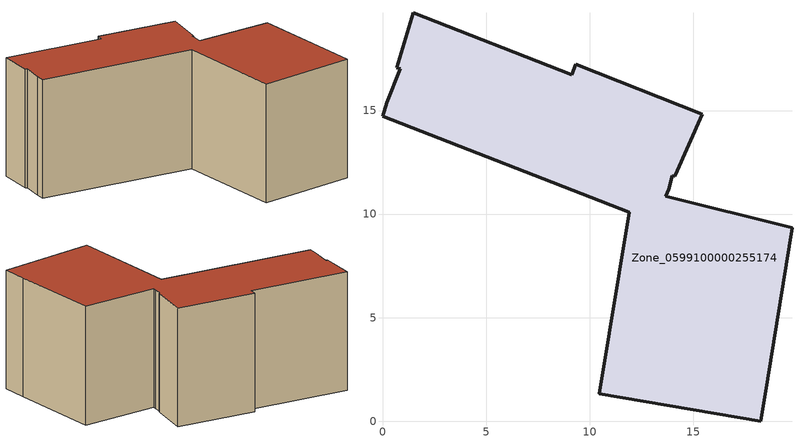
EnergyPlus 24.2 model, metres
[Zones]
Zone_0599100000255174
 floor ground (C_G): 14,11.86 13.83,11.19 13.69,10.87 19.78,9.35 18.62,2.05 18.28,0 10.47,1.32 11.92,10.08 0,14.72 0.2,15.38 0.85,17.01 0.7,17.07 1.49,19.72 9.14,16.74 9.33,17.24 15.45,14.82 14.14,11.89 14.11,11.82 z1.76
 wall outside (C_F): 14.14,11.89 15.45,14.82 9.33,17.24 9.14,16.74 1.49,19.72 0.7,17.07 0.85,17.01 0.2,15.38 0,14.72 11.92,10.08 10.47,1.32 18.28,0 18.62,2.05 19.78,9.35 13.69,10.87 13.83,11.19 14,11.86 14.11,11.82 14.14,11.89 z1.76:11.5
 roof outside (C_R): 14,11.86 14.11,11.82 14.14,11.89 15.45,14.82 9.33,17.24 9.14,16.74 1.49,19.72 0.7,17.07 0.85,17.01 0.2,15.38 0,14.72 11.92,10.08 10.47,1.32 18.28,0 18.62,2.05 19.78,9.35 13.69,10.87 13.83,11.19 z11.5
[BUILDING]
Pand.0599100000255174: North Axis=0; Terrain=City; Loads Convergence Tolerance Value=0.04; Temperature Convergence Tolerance Value=0.4; Solar Distribution=FullExterior; Maximum Number of Warmup Days=25; Minimum Number of Warmup Days=1
[Site:Location]
Rotterdam.The.Hague.AP_ZH_NLD Design_Conditions: Latitude=51.96; Longitude=4.45; Time Zone=1; Elevation=-4.5
[SITE:GROUNDTEMPERATURE:BUILDINGSURFACE]
18, 18, 18, 18, 18, 18, 18, 18, 18, 18, 18, 18
[MATERIAL] Thermal Absorptance=0.9; Solar Absorptance=0.7; Visible Absorptance=0.7
Name | Roughness | Thickness | Conductivity | Density | Specific Heat
G.TI.1946 | MediumSmooth | 0.15 | 1 | 540 | 1210
F.TI.1946 | Rough | 0.3 | 0.857143 | 1920 | 840
R.TI.1946 | MediumRough | 0.2 | 0.1 | 1500 | 1000
[CONSTRUCTION]
C_G: G.TI.1946
C_F: F.TI.1946
C_R: R.TI.1946
[ZONE]
Zone_0599100000255174: Type=1; Multiplier=1; Ceiling Height=Autocalculate; Volume=Autocalculate; Floor Area=autocalculate; Part of Total Floor Area=Yes
[ZONEINFILTRATION:DESIGNFLOWRATE]
Infil_Zone_0599100000255174: Zone or ZoneList or Space or SpaceList=Zone_0599100000255174; Schedule=AlwaysOn; Design Flow Rate Calculation Method=Flow/Area; Flow Rate per Floor Area=0.003; Constant Term Coefficient=1; Temperature Term Coefficient=0; Velocity Term Coefficient=0; Velocity Squared Term Coefficient=0
[HVACTEMPLATE:ZONE:IDEALLOADSAIRSYSTEM]
Zone_0599100000255174: Maximum Heating Supply Air Temperature=50; Minimum Cooling Supply Air Temperature=13; Maximum Heating Supply Air Humidity Ratio=0.0156; Minimum Cooling Supply Air Humidity Ratio=0.0077; Heating Limit=NoLimit; Cooling Limit=NoLimit; Dehumidification Control Type=ConstantSensibleHeatRatio; Cooling Sensible Heat Ratio=0.7; Dehumidification Setpoint=60; Humidification Control Type=None; Humidification Setpoint=30; Outdoor Air Method=None; Outdoor Air Flow Rate per Person=0.00944; Outdoor Air Flow Rate per Zone Floor Area=0; Outdoor Air Flow Rate per Zone=0; Demand Controlled Ventilation Type=None; Outdoor Air Economizer Type=NoEconomizer; Heat Recovery Type=None; Sensible Heat Recovery Effectiveness=0.7; Latent Heat Recovery Effectiveness=0.65
[ZONECONTROL:THERMOSTAT]
ThermostatControl_Zone_0599100000255174: Zone or ZoneList=Zone_0599100000255174; Control Type Schedule=DualSetpointControlType; Control 1=Thermostat_Zone_0599100000255174; Temperature Difference Between Cutout And Setpoint=0
[THERMOSTATSETPOINT:DUALSETPOINT]
Thermostat_Zone_0599100000255174: Heating Setpoint Temperature Schedule=HeatingSetpoint_Zone_0599100000255174; Cooling Setpoint Temperature Schedule=CoolingSetpoint_Zone_0599100000255174
[SCHEDULE:COMPACT]
HeatingSetpoint_Zone_0599100000255174: Through: 12/31, For: AllDays, Until: 24:00, 21
CoolingSetpoint_Zone_0599100000255174: Through: 12/31, For: AllDays, Until: 24:00, 24
DualSetpointControlType: Through: 12/31, For: AllDays, Until: 24:00, 4
AlwaysOn: Through: 12/31, For: AllDays, Until: 24:00, 1
